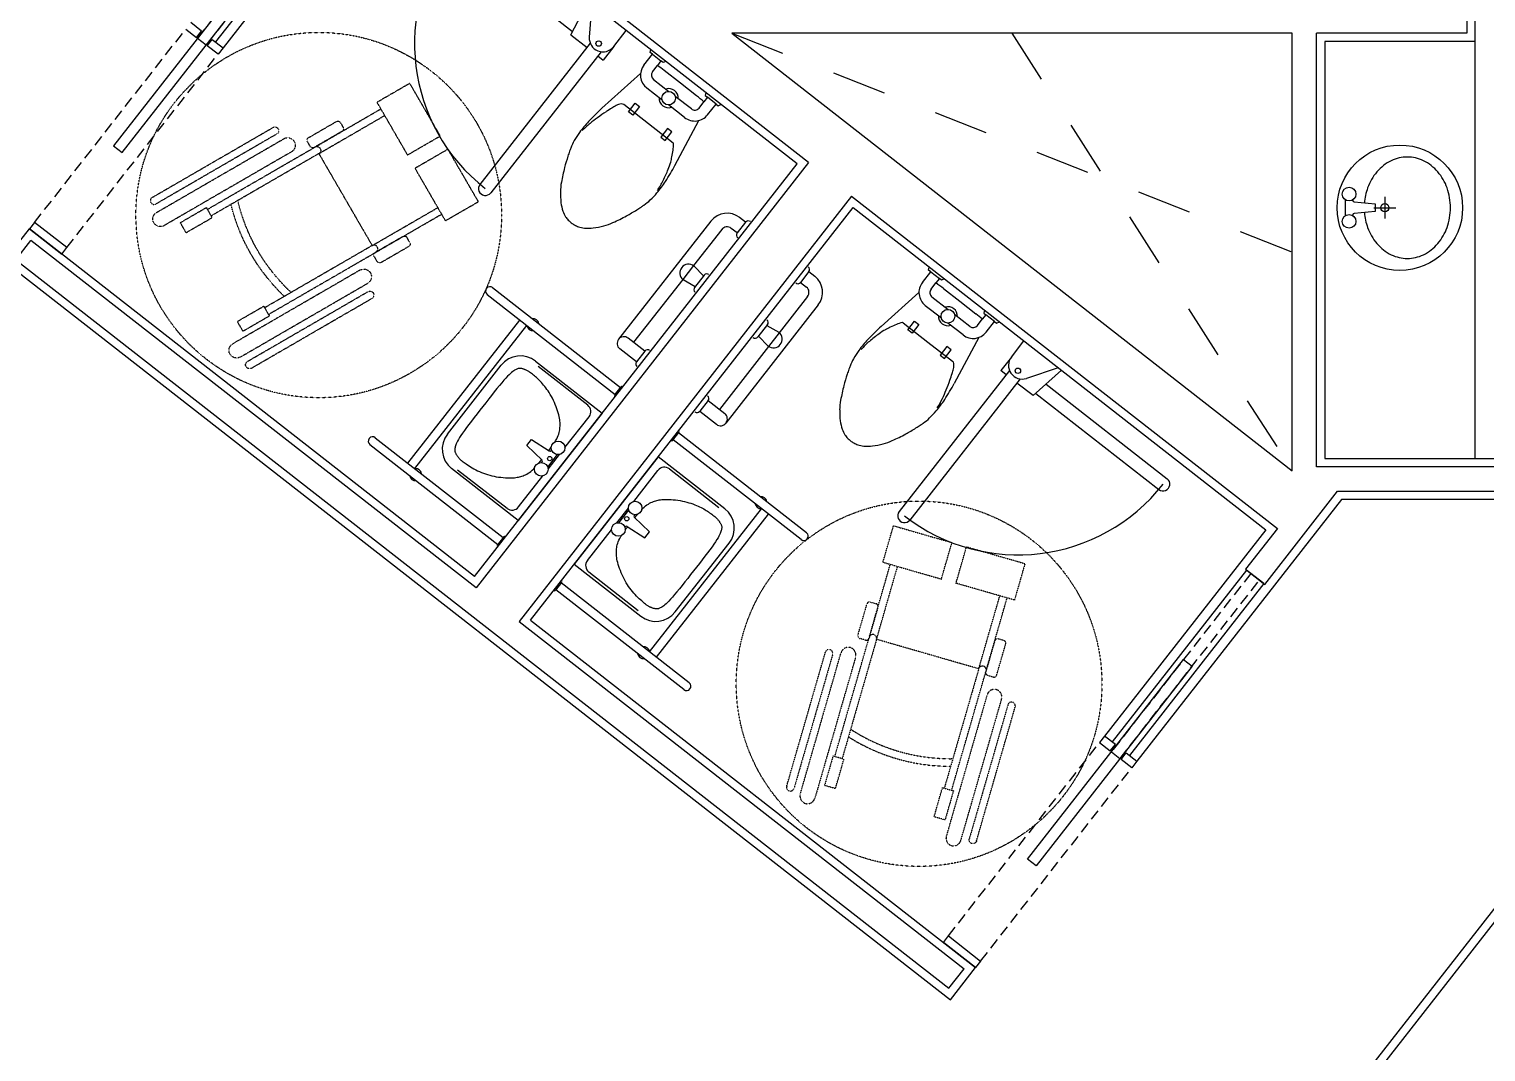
# Model space of a CAD drawing. Header units: millimetres. Extents: x -7718 to 414843, y 91724 to 341395.
# Drawn here: x 376084 to 381423, y 160133 to 163884 of the extents above; entities that cross this region are included whole.
import ezdxf

# ---------------------------------------------------------------- set-up
doc = ezdxf.new("R2010")
doc.units = ezdxf.units.MM
doc.header["$LTSCALE"] = 200
doc.header["$MEASUREMENT"] = 0
doc.linetypes.add('H0', pattern=[0.3, 0.2, -0.1])
doc.linetypes.add('HIDDEN', pattern=[2, 1, -1])
doc.layers.add('e-plan', color=9, linetype='CONTINUOUS')

msp = doc.modelspace()

# ---------------------------------------------------------------- linework, layer by layer
at = {"layer": 'e-plan'}
for p, q in [((378940.8, 163394.6), (377380.5, 164613.6)), ((377385.7, 164571.5), (376794.7, 163815)), ((378898.7, 163389.5), (377385.7, 164571.5)), ((377259.6, 164467), (376767.1, 163836.6)), ((376966.1, 164188.7), (376393.5, 163455.9)), ((376425.1, 163431.2), (376997.6, 164164.1)), ((381352.6, 163958.6), (381352.6, 163868.6)), ((381382.6, 163988.6), (381382.6, 163838.6)), ((376715.9, 163876.6), (376676.5, 163907.4)), ((376658, 163883.7), (376697.4, 163853)), ((376697.4, 163853), (376715.9, 163876.6)), ((380712.6, 163868.6), (378659, 163868.6)), ((378659, 163868.6), (380712.6, 162264.3)), ((380712.6, 162264.3), (380712.6, 163868.6)), ((380802.6, 162278.6), (380802.6, 163868.6)), ((381352.6, 163868.6), (380802.6, 163868.6)), ((376736.8, 163822.2), (376755.3, 163845.8)), ((376776.2, 163791.4), (376736.8, 163822.2)), ((376755.3, 163845.8), (376794.7, 163815)), ((376794.7, 163815), (376776.2, 163791.4)), ((381382.6, 163838.6), (380832.6, 163838.6)), ((380832.6, 163838.6), (380832.6, 162308.6)), ((376393.5, 163455.9), (376425.1, 163431.2)), ((377716.7, 161876.5), (378898.7, 163389.5)), ((378940.8, 163394.6), (377721.9, 161834.4)), ((379098.4, 163271.5), (377879.4, 161711.3)), ((379098.4, 163271.5), (380658.7, 162052.5)), ((381052.6, 163268.6), (381052.6, 163188.6)), ((377921.5, 161716.4), (379103.6, 163229.4)), ((379103.6, 163229.4), (380616.6, 162047.3)), ((380907.6, 163257.9), (380907.6, 163199.3)), ((380935.6, 163257.9), (380935.6, 163254.8)), ((380940.1, 163249.8), (381016.6, 163242.6)), ((381016.6, 163214.6), (380940.1, 163207.4)), ((381012.6, 163228.6), (381092.6, 163228.6)), ((381016.6, 163242.6), (381016.6, 163214.6)), ((376103.9, 163174.5), (376085.5, 163150.9)), ((376222.1, 163082.2), (376103.9, 163174.5)), ((380935.6, 163202.4), (380935.6, 163199.3)), ((375993.1, 163032.7), (376085.5, 163150.9)), ((376035.2, 163037.9), (376090.6, 163108.8)), ((377716.7, 161876.5), (376085.5, 163150.9)), ((376085.5, 163150.9), (376203.7, 163058.5)), ((377721.8, 161834.4), (376090.6, 163108.8)), ((376203.7, 163058.5), (376222.1, 163082.2)), ((375993.1, 163032.7), (379460.4, 160323.8)), ((376035.2, 163037.9), (379455.2, 160365.9)), ((380832.6, 162308.6), (382352.6, 162308.6)), ((382322.6, 162278.6), (380802.6, 162278.6)), ((380893.9, 162158.6), (380143.8, 161198.5)), ((380612.7, 161847.4), (380879.2, 162188.6)), ((380879.2, 162188.6), (382322.6, 162188.6)), ((382352.6, 162158.6), (380893.9, 162158.6)), ((380616.6, 162047.4), (380025.6, 161290.9)), ((380658.7, 162052.5), (380541.7, 161902.8)), ((380545.7, 161899.7), (380053.2, 161269.3)), ((380541.7, 161902.8), (380612.7, 161847.4)), ((380608.7, 161850.5), (380545.7, 161899.7)), ((380608.7, 161850.5), (380116.2, 161220.1)), ((377921.6, 161716.4), (379552.8, 160442)), ((377879.4, 161711.2), (379510.6, 160436.8)), ((379742.6, 160839.3), (380315.2, 161572.2)), ((380315.2, 161572.2), (380346.7, 161547.6)), ((380346.7, 161547.6), (379774.1, 160814.7)), ((380025.6, 161290.9), (380007.1, 161267.2)), ((380065, 161260.1), (380025.6, 161290.9)), ((380007.1, 161267.2), (380046.5, 161236.4)), ((380046.5, 161236.4), (380065, 161260.1)), ((380085.9, 161205.6), (380104.4, 161229.3)), ((380125.3, 161174.9), (380085.9, 161205.6)), ((380104.4, 161229.3), (380143.8, 161198.5)), ((380143.8, 161198.5), (380125.3, 161174.9)), ((380536, 159483.4), (381672.9, 160938.6)), ((379774.1, 160814.7), (379742.6, 160839.3)), ((379434.6, 160534.4), (379453, 160558)), ((379453, 160558), (379571.2, 160465.6)), ((379552.8, 160442), (379434.6, 160534.4)), ((379455.2, 160365.9), (379510.6, 160436.8)), ((379460.4, 160323.8), (379552.8, 160442)), ((379571.2, 160465.6), (379552.8, 160442))]:
    msp.add_line(p, q, dxfattribs=at)
at = {"layer": 'e-plan', "linetype": 'H0'}
for p, q in [((376701.4, 163849.9), (377212.4, 164503.9)), ((377243.9, 164479.3), (376732.9, 163825.3)), ((376103.9, 163174.5), (376658, 163883.7)), ((376732.9, 163825.3), (376701.4, 163849.9)), ((376222.1, 163082.2), (376776.2, 163791.4)), ((380561.4, 161887.4), (380050.4, 161233.4)), ((380593, 161862.8), (380561.4, 161887.4)), ((380082, 161208.7), (380593, 161862.8)), ((379453, 160558), (380007.1, 161267.2)), ((380050.4, 161233.4), (380082, 161208.7)), ((379571.2, 160465.6), (380125.3, 161174.9))]:
    msp.add_line(p, q, dxfattribs=at)
at = {"layer": 'e-plan', "ltscale": 400}
for p, q in [((378075.5, 163874), (377624.2, 164226.6)), ((378069.6, 163862.7), (378134.6, 163986.5)), ((378146.4, 163977.2), (378137, 163854.2)), ((378069.6, 163862.7), (378128.7, 163816.6)), ((378226.3, 163819.6), (378272.5, 163878.7)), ((378140.5, 163831.7), (377736.2, 163314.2)), ((378179.9, 163800.9), (377775.6, 163283.4)), ((378226.3, 163819.6), (378187.8, 163770.4)), ((378360.1, 163797.6), (378362.3, 163808.6)), ((378368, 163791.4), (378360.1, 163797.6)), ((381382.6, 163838.6), (381382.6, 162308.6)), ((378168.1, 163785.8), (378187.8, 163770.4)), ((378337.2, 163752), (378368, 163791.4)), ((378368, 163791.4), (378399.5, 163766.8)), ((378368.7, 163727.4), (378386.4, 163750)), ((378399.5, 163766.8), (378386.4, 163750)), ((378407.4, 163760.7), (378399.5, 163766.8)), ((378417.5, 163765.5), (378407.4, 163760.7)), ((378324.7, 163720.8), (378183, 163593.3)), ((378372.2, 163699.3), (378428.3, 163655.5)), ((378470.9, 163685.6), (378411.8, 163731.8)), ((378347.5, 163667.8), (378403.7, 163623.9)), ((378511.1, 163590.8), (378452, 163637)), ((378530, 163639.5), (378470.9, 163685.6)), ((378564.2, 163650.8), (378562, 163639.8)), ((378562, 163639.8), (378569.9, 163633.7)), ((378353.9, 163535.9), (378263.3, 163606.7)), ((378280.8, 163580.4), (378305.4, 163611.9)), ((378321.2, 163599.6), (378296.6, 163568)), ((378305.4, 163611.9), (378321.2, 163599.6)), ((378486.4, 163559.3), (378427.3, 163605.5)), ((378539.1, 163594.3), (378556.8, 163616.9)), ((378569.9, 163633.7), (378556.8, 163616.9)), ((378601.4, 163609), (378569.9, 163633.7)), ((378570.7, 163569.6), (378601.4, 163609)), ((378601.4, 163609), (378609.3, 163602.9)), ((378609.3, 163602.9), (378619.4, 163607.7)), ((378961.5, 163632.3), (378961.5, 163632.3)), ((378296.6, 163568), (378280.8, 163580.4)), ((378444.6, 163465.1), (378353.9, 163535.9)), ((378451, 163384), (378538.4, 163548.5)), ((378423.6, 163519.5), (378399, 163488)), ((378399, 163488), (378414.8, 163475.7)), ((378414.8, 163475.7), (378439.4, 163507.2)), ((378439.4, 163507.2), (378423.6, 163519.5)), ((378582.8, 163179.5), (378244.2, 162746.1)), ((378709.7, 163175.5), (378678.9, 163136.1)), ((378709.7, 163175.5), (378688, 163192.4)), ((378622.2, 163148.7), (378518.7, 163016.2)), ((378678.9, 163136.1), (378657.3, 163153)), ((378518.7, 163016.2), (378479.4, 162966)), ((378555.8, 162978.5), (378520.7, 163014.8)), ((378941.7, 162994.2), (378910.9, 162954.8)), ((378941.7, 162994.2), (378963.4, 162977.3)), ((379357.8, 162954.7), (379388.6, 162994.1)), ((379380.7, 163000.2), (379382.9, 163011.2)), ((379388.6, 162994.1), (379380.7, 163000.2)), ((379388.6, 162994.1), (379420.1, 162969.5)), ((378479.4, 162966), (378298.9, 162735)), ((378525, 162939.1), (378481.3, 162964.3)), ((378557.9, 162981.2), (378522.9, 162936.4)), ((378910.9, 162954.8), (378932.6, 162937.9)), ((379389.3, 162930.1), (379407, 162952.6)), ((379420.1, 162969.5), (379407, 162952.6)), ((379428, 162963.3), (379420.1, 162969.5)), ((379438.1, 162968.1), (379428, 162963.3)), ((378936.9, 162902.8), (378833.4, 162770.3)), ((379206.6, 162793.6), (379345.1, 162918.3)), ((379392.8, 162902), (379451.9, 162855.8)), ((379435.4, 162932.1), (379494.5, 162886)), ((378976.3, 162872), (378637.7, 162438.6)), ((379368.1, 162870.5), (379427.2, 162824.3)), ((379531.7, 162793.5), (379475.5, 162837.3)), ((379494.5, 162886), (379553.6, 162839.8)), ((379590.5, 162836.3), (379577.4, 162819.5)), ((379584.9, 162853.4), (379582.6, 162842.5)), ((379582.6, 162842.5), (379590.5, 162836.3)), ((379622, 162811.7), (379590.5, 162836.3)), ((378789.9, 162799.9), (378754.9, 162755.1)), ((378787.8, 162797.2), (378831.5, 162772)), ((379286.9, 162807), (379377.5, 162736.2)), ((379304.3, 162780.7), (379329, 162812.2)), ((379320.1, 162768.4), (379304.3, 162780.7)), ((379344.7, 162799.9), (379320.1, 162768.4)), ((379329, 162812.2), (379344.7, 162799.9)), ((379507, 162761.9), (379450.9, 162805.8)), ((379559.7, 162796.9), (379577.4, 162819.5)), ((379591.3, 162772.3), (379622, 162811.7)), ((379622, 162811.7), (379629.9, 162805.5)), ((379629.9, 162805.5), (379640, 162810.3)), ((378340.3, 162702.7), (378279.2, 162750.4)), ((378757, 162757.8), (378792.1, 162721.5)), ((378833.4, 162770.3), (378794.1, 162720.1)), ((379377.5, 162736.2), (379468.1, 162665.4)), ((379564, 162752.7), (379474.5, 162584.3)), ((379683.7, 162681), (379729.8, 162740.1)), ((378309.5, 162663.3), (378248.5, 162711)), ((378340.3, 162702.7), (378309.5, 162663.3)), ((378794.1, 162720.1), (378613.7, 162489.1)), ((379447.2, 162719.9), (379422.6, 162688.3)), ((379422.6, 162688.3), (379438.3, 162676)), ((379438.3, 162676), (379462.9, 162707.6)), ((379462.9, 162707.6), (379447.2, 162719.9)), ((379683.7, 162681), (379645.2, 162631.8)), ((379676.7, 162631.5), (379272.4, 162114)), ((379664.9, 162616.4), (379645.2, 162631.8)), ((379855.9, 162641.6), (379738.8, 162602.8)), ((379763.4, 162539.4), (379867.7, 162632.4)), ((379716.1, 162600.7), (379311.8, 162083.3)), ((379763.4, 162539.4), (379704.3, 162585.6)), ((379810.8, 162581.7), (380255, 162234.7)), ((378572.3, 162521.4), (378541.5, 162482)), ((378572.3, 162521.4), (378633.4, 162473.7)), ((379772.9, 162547.9), (380224.2, 162195.3)), ((378541.5, 162482), (378602.6, 162434.3))]:
    msp.add_line(p, q, dxfattribs=at)
at = {"layer": 'e-plan', "linetype": 'HIDDEN'}
for p, q in [((378659, 163868.6), (380712.6, 163066.4)), ((379685.8, 163868.6), (380712.6, 162264.3))]:
    msp.add_line(p, q, dxfattribs=at)
at = {"layer": 'e-plan', "linetype": 'HIDDEN', "ltscale": 0.001}
for p, q in [((377479.2, 163684.8), (377358.7, 163614.9)), ((377590.9, 163492), (377479.2, 163684.8)), ((377131.7, 163451.2), (377372.6, 163590.9)), ((377358.7, 163614.9), (377470.4, 163422.2)), ((377107.7, 163485.6), (377210.1, 163545)), ((377145.7, 163427.1), (377386.6, 163566.8)), ((377224.4, 163541.2), (377234.9, 163523.1)), ((376535.3, 163266.6), (376977.6, 163522.9)), ((376991.5, 163498.8), (376549.3, 163242.5)), ((376551.2, 163211.4), (377017.5, 163481.6)), ((377231.1, 163508.8), (377128.7, 163449.5)), ((377470.4, 163422.2), (377590.9, 163492)), ((377045.4, 163433.5), (376579.1, 163163.3)), ((376737.6, 163222.9), (377131.7, 163451.2)), ((377145.7, 163427.1), (376751.6, 163198.8)), ((377114.4, 163453.3), (377103.9, 163471.4)), ((377145.7, 163427.1), (377341.1, 163089.8)), ((377498.3, 163374), (377618.8, 163443.8)), ((377730.5, 163251), (377618.8, 163443.8)), ((377610, 163181.2), (377498.3, 163374)), ((376734.1, 163228.9), (376637.8, 163173.1)), ((376755.1, 163192.8), (376734.1, 163228.9)), ((377341.1, 163089.8), (377582.1, 163229.4)), ((377610, 163181.2), (377730.5, 163251)), ((376637.8, 163173.1), (376658.7, 163137)), ((376658.7, 163137), (376755.1, 163192.8)), ((377355.1, 163065.7), (377596, 163205.3)), ((377454.5, 163123.3), (377352.1, 163064)), ((377479.2, 163101.4), (377468.7, 163119.5)), ((377341.1, 163089.8), (376947, 162861.5)), ((376961, 162837.4), (377355.1, 163065.7)), ((377348.3, 163049.7), (377358.7, 163031.6)), ((377373, 163027.8), (377475.4, 163087.2)), ((377296.7, 162999.7), (376830.4, 162729.5)), ((376858.3, 162681.3), (377324.7, 162951.6)), ((377326.6, 162920.5), (376884.3, 162664.2)), ((376898.3, 162640.1), (377340.5, 162896.4)), ((376847.2, 162811.7), (376943.5, 162867.5)), ((376943.5, 162867.5), (376964.5, 162831.4)), ((376868.1, 162775.5), (376847.2, 162811.7)), ((376964.5, 162831.4), (376868.1, 162775.5)), ((379213.3, 161928.6), (379251.9, 162062.4)), ((379251.9, 162062.4), (379466, 162000.6)), ((379427.4, 161866.8), (379466, 162000.6)), ((379480.9, 161851.4), (379519.5, 161985.2)), ((379519.5, 161985.2), (379733.6, 161923.5)), ((379213.3, 161928.6), (379427.4, 161866.8)), ((379162.9, 161653.3), (379240.1, 161920.9)), ((379189.7, 161645.6), (379266.9, 161913.1)), ((379733.6, 161923.5), (379695, 161789.7)), ((379695, 161789.7), (379480.9, 161851.4)), ((379121.8, 161661.5), (379154.6, 161775.2)), ((379167.6, 161782.4), (379187.6, 161776.6)), ((379564.3, 161537.5), (379641.5, 161805.1)), ((379591.1, 161529.8), (379668.2, 161797.4)), ((379194.8, 161763.7), (379162, 161649.9)), ((379036.7, 161215.7), (379162.9, 161653.3)), ((379189.7, 161645.6), (379063.5, 161208)), ((379149.1, 161642.8), (379129, 161648.6)), ((379564.3, 161537.5), (379189.7, 161645.6)), ((379622.9, 161640.2), (379590.1, 161526.5)), ((379630.2, 161514.9), (379663, 161628.6)), ((379655.9, 161641.6), (379635.8, 161647.3)), ((378860.5, 161107.1), (379002.2, 161598.2)), ((379028.9, 161590.5), (378887.3, 161099.4)), ((378910.2, 161078.3), (379059.5, 161596.2)), ((379113, 161580.7), (378963.7, 161062.9)), ((379564.3, 161537.5), (379438.1, 161099.9)), ((379464.9, 161092.2), (379591.1, 161529.8)), ((379597.2, 161513.6), (379617.3, 161507.8)), ((379594.7, 161441.8), (379445.3, 160924)), ((379498.8, 160908.5), (379648.2, 161426.4)), ((379671.1, 161405.3), (379529.5, 160914.2)), ((379556.2, 160906.5), (379697.8, 161397.6)), ((379030.1, 161217.6), (378999.2, 161110.6)), ((379070.2, 161206), (379030.1, 161217.6)), ((379039.3, 161099), (379070.2, 161206)), ((378999.2, 161110.6), (379039.3, 161099)), ((379400.6, 160994.8), (379431.4, 161101.9)), ((379431.4, 161101.9), (379471.6, 161090.3)), ((379471.6, 161090.3), (379440.7, 160983.3)), ((379440.7, 160983.3), (379400.6, 160994.8))]:
    msp.add_line(p, q, dxfattribs=at)
at = {"layer": 'e-plan', "linetype": 'Continuous'}
for p, q in [((377762.9, 162910.3), (378231.8, 162544)), ((377782.6, 162935.5), (378251.5, 162569.2)), ((377472.5, 162291.6), (377882.7, 162816.7)), ((377497.7, 162271.9), (377907.9, 162797)), ((377616.9, 162398.5), (377814, 162650.7)), ((377848, 162620.8), (377843, 162616.2)), ((377852.4, 162624.6), (377848, 162620.8)), ((377856.3, 162627.7), (377852.4, 162624.6)), ((377859.9, 162630.3), (377856.3, 162627.7)), ((377863.1, 162632.4), (377859.9, 162630.3)), ((377866.1, 162634.2), (377863.1, 162632.4)), ((377868.9, 162635.7), (377866.1, 162634.2)), ((377871.4, 162636.9), (377868.9, 162635.7)), ((377873.9, 162637.9), (377871.4, 162636.9)), ((377876.1, 162638.6), (377873.9, 162637.9)), ((377878.3, 162639.1), (377876.1, 162638.6)), ((377880.4, 162639.4), (377878.3, 162639.1)), ((377882.4, 162639.5), (377880.4, 162639.4)), ((377884.4, 162639.5), (377882.4, 162639.5)), ((377886.4, 162639.2), (377884.4, 162639.5)), ((377888.3, 162638.9), (377886.4, 162639.2)), ((377890.2, 162638.5), (377888.3, 162638.9)), ((377892.1, 162637.9), (377890.2, 162638.5)), ((377893.9, 162637.3), (377892.1, 162637.9)), ((377895.8, 162636.7), (377893.9, 162637.3)), ((377897.7, 162636), (377895.8, 162636.7)), ((377899.5, 162635.4), (377897.7, 162636)), ((377901.4, 162634.7), (377899.5, 162635.4)), ((377903.4, 162633.9), (377901.4, 162634.7)), ((377905.5, 162633), (377903.4, 162633.9)), ((377907.7, 162631.9), (377905.5, 162633)), ((377910, 162630.7), (377907.7, 162631.9)), ((377912.6, 162629.3), (377910, 162630.7)), ((377915.3, 162627.5), (377912.6, 162629.3)), ((377918.4, 162625.5), (377915.3, 162627.5)), ((377921.6, 162623.2), (377918.4, 162625.5)), ((377925, 162620.7), (377921.6, 162623.2)), ((377928.6, 162617.9), (377925, 162620.7)), ((377940.3, 162666.2), (378184.6, 162475.4)), ((378131.1, 162504.4), (377949.9, 162646)), ((377807.8, 162576.8), (377798.7, 162565.5)), ((377816.4, 162587), (377807.8, 162576.8)), ((377824.2, 162596.1), (377816.4, 162587)), ((377831.2, 162604), (377824.2, 162596.1)), ((377837.5, 162610.6), (377831.2, 162604)), ((377843, 162616.2), (377837.5, 162610.6)), ((377932.3, 162615), (377928.6, 162617.9)), ((377936, 162612), (377932.3, 162615)), ((377939.8, 162608.8), (377936, 162612)), ((377943.6, 162605.5), (377939.8, 162608.8)), ((377947.3, 162602.1), (377943.6, 162605.5)), ((377951, 162598.6), (377947.3, 162602.1)), ((377954.7, 162595), (377951, 162598.6)), ((377958.4, 162591.3), (377954.7, 162595)), ((377962.1, 162587.3), (377958.4, 162591.3)), ((377965.9, 162583), (377962.1, 162587.3)), ((377969.7, 162578.4), (377965.9, 162583)), ((377973.6, 162573.5), (377969.7, 162578.4)), ((377977.6, 162568.3), (377973.6, 162573.5)), ((377981.7, 162562.6), (377977.6, 162568.3)), ((378230.6, 162542.4), (378252.8, 162570.8)), ((377757.7, 162513.7), (377747, 162500)), ((377768.4, 162527.3), (377757.7, 162513.7)), ((377778.8, 162540.6), (377768.4, 162527.3)), ((377788.9, 162553.4), (377778.8, 162540.6)), ((377798.7, 162565.5), (377788.9, 162553.4)), ((377985.8, 162556.7), (377981.7, 162562.6)), ((377989.9, 162550.4), (377985.8, 162556.7)), ((377994, 162543.8), (377989.9, 162550.4)), ((377997.9, 162536.9), (377994, 162543.8)), ((378001.8, 162529.7), (377997.9, 162536.9)), ((378005.5, 162522.2), (378001.8, 162529.7)), ((378009, 162514.6), (378005.5, 162522.2)), ((378012.3, 162506.7), (378009, 162514.6)), ((377725.6, 162472.6), (377715.3, 162459.3)), ((377736.2, 162486.2), (377725.6, 162472.6)), ((377747, 162500), (377736.2, 162486.2)), ((378184.6, 162475.4), (377876.8, 162081.3)), ((378015.3, 162498.9), (378012.3, 162506.7)), ((378018.1, 162491.1), (378015.3, 162498.9)), ((378020.7, 162483.4), (378018.1, 162491.1)), ((378022.9, 162476), (378020.7, 162483.4)), ((378024.8, 162469), (378022.9, 162476)), ((378026.5, 162462.5), (378024.8, 162469)), ((378027.7, 162456.5), (378026.5, 162462.5)), ((378047.6, 162348.8), (378136.3, 162462.3)), ((377679.3, 162411.6), (377672.4, 162401.8)), ((377687.2, 162422.3), (377679.3, 162411.6)), ((377695.9, 162434), (377687.2, 162422.3)), ((377705.3, 162446.3), (377695.9, 162434)), ((377715.3, 162459.3), (377705.3, 162446.3)), ((378026.6, 162403.8), (378027.7, 162408.9)), ((378028.7, 162450.9), (378027.7, 162456.5)), ((378027.7, 162408.9), (378028.5, 162413.8)), ((378028.5, 162413.8), (378029.1, 162418.5)), ((378029.3, 162445.8), (378028.7, 162450.9)), ((378029.1, 162418.5), (378029.5, 162423.1)), ((378029.8, 162441), (378029.3, 162445.8)), ((378029.5, 162423.1), (378029.8, 162427.5)), ((378030, 162436.4), (378029.8, 162441)), ((378029.8, 162427.5), (378030, 162431.9)), ((378030, 162431.9), (378030, 162436.4)), ((377333, 162360), (377801.9, 161993.7)), ((377352.7, 162385.2), (377821.6, 162018.9)), ((377646.6, 162355.3), (377645.6, 162351.9)), ((377647.9, 162358.9), (377646.6, 162355.3)), ((377649.5, 162363), (377647.9, 162358.9)), ((377651.6, 162367.6), (377649.5, 162363)), ((377654.2, 162372.7), (377651.6, 162367.6)), ((377657.5, 162378.7), (377654.2, 162372.7)), ((377661.5, 162385.4), (377657.5, 162378.7)), ((377666.4, 162393.1), (377661.5, 162385.4)), ((377672.4, 162401.8), (377666.4, 162393.1)), ((377908.3, 162356.1), (377925.6, 162378.2)), ((377964.2, 162303.4), (377908.3, 162356.1)), ((377925.6, 162378.2), (377990.3, 162336.8)), ((378011.5, 162370.5), (378013.7, 162374)), ((378013.7, 162374), (378017.5, 162380.6)), ((378017.5, 162380.6), (378020.6, 162386.9)), ((378020.6, 162386.9), (378023.1, 162392.8)), ((378023.1, 162392.8), (378025.1, 162398.4)), ((378025.1, 162398.4), (378026.6, 162403.8)), ((378443.3, 162376.2), (378465.5, 162404.5)), ((378913.4, 162011.4), (378444.6, 162377.8)), ((378933.1, 162036.7), (378464.3, 162403)), ((377643.9, 162343.5), (377643.7, 162341.1)), ((377643.7, 162341.1), (377643.8, 162338.9)), ((377643.8, 162338.9), (377644, 162336.8)), ((377644.2, 162346.1), (377643.9, 162343.5)), ((377644, 162336.8), (377644.4, 162334.8)), ((377644.8, 162348.9), (377644.2, 162346.1)), ((377644.4, 162334.8), (377644.9, 162332.9)), ((377645.6, 162351.9), (377644.8, 162348.9)), ((377644.9, 162332.9), (377645.6, 162331)), ((377645.6, 162331), (377646.4, 162329.3)), ((377646.4, 162329.3), (377647.3, 162327.5)), ((377647.3, 162327.5), (377648.2, 162325.8)), ((377648.2, 162325.8), (377649.3, 162324.1)), ((377649.3, 162324.1), (377650.3, 162322.5)), ((377650.3, 162322.5), (377651.4, 162320.8)), ((377651.4, 162320.8), (377652.5, 162319.2)), ((377652.5, 162319.2), (377653.6, 162317.5)), ((377653.6, 162317.5), (377654.8, 162315.9)), ((377654.8, 162315.9), (377655.9, 162314.3)), ((377655.9, 162314.3), (377657.2, 162312.6)), ((377657.2, 162312.6), (377658.5, 162311)), ((377658.5, 162311), (377659.9, 162309.4)), ((377659.9, 162309.4), (377661.3, 162307.8)), ((377661.3, 162307.8), (377662.9, 162306.2)), ((377662.9, 162306.2), (377664.7, 162304.6)), ((377664.7, 162304.6), (377666.7, 162302.9)), ((377666.7, 162302.9), (377668.9, 162301.1)), ((377668.9, 162301.1), (377671.5, 162299.1)), ((377957.1, 162298.2), (377962.5, 162304.9)), ((377984.8, 162277), (378020.9, 162323.2)), ((377986, 162270), (378028, 162323.7)), ((377988.4, 162338), (377993.6, 162344.9)), ((377993.6, 162344.9), (377997.7, 162350.5)), ((377996.9, 162338), (377998.8, 162340.4)), ((378389.4, 162315.3), (378081.6, 161921.3)), ((378633.7, 162124.5), (378389.4, 162315.3)), ((377876.8, 162081.3), (377632.5, 162272.2)), ((377654.4, 162267.8), (377835.6, 162126.2)), ((377671.5, 162299.1), (377674.4, 162297)), ((377674.4, 162297), (377677.8, 162294.6)), ((377677.8, 162294.6), (377681.7, 162291.9)), ((377681.7, 162291.9), (377686.1, 162288.9)), ((377686.1, 162288.9), (377691, 162285.7)), ((377691, 162285.7), (377696.3, 162282.2)), ((377696.3, 162282.2), (377702, 162278.7)), ((377702, 162278.7), (377708.1, 162275)), ((377708.1, 162275), (377714.4, 162271.4)), ((377714.4, 162271.4), (377721, 162267.8)), ((377721, 162267.8), (377727.8, 162264.3)), ((377727.8, 162264.3), (377734.8, 162261)), ((377734.8, 162261), (377741.9, 162257.9)), ((377741.9, 162257.9), (377749.1, 162255)), ((377749.1, 162255), (377756.5, 162252.3)), ((377756.5, 162252.3), (377764.1, 162249.9)), ((377764.1, 162249.9), (377771.9, 162247.6)), ((377771.9, 162247.6), (377779.8, 162245.6)), ((377894.3, 162245.9), (377898.7, 162247.6)), ((377898.7, 162247.6), (377903.3, 162249.6)), ((377903.3, 162249.6), (377908, 162251.9)), ((377908, 162251.9), (377912.8, 162254.7)), ((377912.8, 162254.7), (377917.8, 162258)), ((377917.8, 162258), (377922.9, 162261.8)), ((377922.9, 162261.8), (377928.2, 162266.4)), ((377928.2, 162266.4), (377933.7, 162271.6)), ((377933.7, 162271.6), (377936.6, 162274.6)), ((377952.7, 162292.9), (377957.1, 162298.2)), ((377962.8, 162294.2), (377964.7, 162296.7)), ((378299.7, 162151.8), (378388.4, 162265.3)), ((378430.6, 162270.5), (378611.8, 162128.9)), ((377779.8, 162245.6), (377787.9, 162243.8)), ((377787.9, 162243.8), (377796.2, 162242.3)), ((377796.2, 162242.3), (377804.6, 162241)), ((377804.6, 162241), (377813, 162239.9)), ((377813, 162239.9), (377821.2, 162239.1)), ((377821.2, 162239.1), (377829.3, 162238.4)), ((377829.3, 162238.4), (377837, 162238)), ((377837, 162238), (377844.3, 162237.9)), ((377844.3, 162237.9), (377851, 162237.9)), ((377851, 162237.9), (377857.1, 162238.1)), ((377857.1, 162238.1), (377862.7, 162238.5)), ((377862.7, 162238.5), (377867.9, 162239.1)), ((377867.9, 162239.1), (377872.6, 162239.9)), ((377872.6, 162239.9), (377877.1, 162240.8)), ((377877.1, 162240.8), (377881.5, 162241.9)), ((377877.7, 162131.3), (377966.4, 162244.9)), ((377881.5, 162241.9), (377885.7, 162243.1)), ((377885.7, 162243.1), (377890, 162244.5)), ((377890, 162244.5), (377894.3, 162245.9)), ((378348.4, 162138.7), (378353.4, 162142)), ((378353.4, 162142), (378358.2, 162144.7)), ((378358.2, 162144.7), (378362.9, 162147.1)), ((378362.9, 162147.1), (378367.4, 162149)), ((378367.4, 162149), (378371.9, 162150.7)), ((378371.9, 162150.7), (378376.2, 162152.2)), ((378376.2, 162152.2), (378380.5, 162153.6)), ((378380.5, 162153.6), (378384.7, 162154.8)), ((378384.7, 162154.8), (378389, 162155.9)), ((378389, 162155.9), (378393.5, 162156.8)), ((378393.5, 162156.8), (378398.3, 162157.5)), ((378398.3, 162157.5), (378403.4, 162158.1)), ((378403.4, 162158.1), (378409, 162158.6)), ((378409, 162158.6), (378415.2, 162158.8)), ((378415.2, 162158.8), (378421.9, 162158.8)), ((378421.9, 162158.8), (378429.2, 162158.6)), ((378429.2, 162158.6), (378436.9, 162158.2)), ((378436.9, 162158.2), (378444.9, 162157.6)), ((378444.9, 162157.6), (378453.2, 162156.8)), ((378453.2, 162156.8), (378461.6, 162155.7)), ((378461.6, 162155.7), (378469.9, 162154.4)), ((378469.9, 162154.4), (378478.2, 162152.9)), ((378478.2, 162152.9), (378486.4, 162151.1)), ((378486.4, 162151.1), (378494.3, 162149.1)), ((378494.3, 162149.1), (378501.9, 162146.9)), ((378501.9, 162146.9), (378509.3, 162144.6)), ((378509.3, 162144.6), (378516.4, 162142.1)), ((378516.4, 162142.1), (378523.2, 162139.6)), ((378523.2, 162139.6), (378529.6, 162137)), ((378238.2, 162073), (378280.1, 162126.7)), ((378245.3, 162073.5), (378281.3, 162119.7)), ((378301.5, 162100), (378303.4, 162102.4)), ((378357.8, 162040.5), (378302, 162093.3)), ((378303.7, 162091.7), (378309, 162098.4)), ((378309, 162098.4), (378313.5, 162103.8)), ((378329.6, 162122), (378332.4, 162125)), ((378332.4, 162125), (378337.9, 162130.3)), ((378337.9, 162130.3), (378343.3, 162134.8)), ((378343.3, 162134.8), (378348.4, 162138.7)), ((378358.2, 161599.7), (378768.4, 162124.7)), ((378383.4, 161580), (378793.7, 162105)), ((378529.6, 162137), (378535.7, 162134.4)), ((378535.7, 162134.4), (378541.4, 162131.8)), ((378541.4, 162131.8), (378546.8, 162129.2)), ((378546.8, 162129.2), (378551.8, 162126.5)), ((378551.8, 162126.5), (378556.6, 162123.9)), ((378556.6, 162123.9), (378561.2, 162121.2)), ((378561.2, 162121.2), (378565.6, 162118.5)), ((378565.6, 162118.5), (378569.8, 162115.8)), ((378569.8, 162115.8), (378574, 162113)), ((378574, 162113), (378578.1, 162110.1)), ((378578.1, 162110.1), (378582.1, 162107.2)), ((378582.1, 162107.2), (378586, 162104.3)), ((378586, 162104.3), (378589.7, 162101.5)), ((378589.7, 162101.5), (378593.2, 162098.7)), ((378593.2, 162098.7), (378596.5, 162095.9)), ((378596.5, 162095.9), (378599.5, 162093.4)), ((378599.5, 162093.4), (378602.2, 162090.9)), ((378602.2, 162090.9), (378604.6, 162088.6)), ((378604.6, 162088.6), (378606.6, 162086.5)), ((378606.6, 162086.5), (378608.4, 162084.5)), ((378129.9, 161934.4), (378218.6, 162047.9)), ((378267.3, 162056.3), (378269.3, 162058.7)), ((378268.5, 162046.2), (378272.6, 162051.8)), ((378272.6, 162051.8), (378277.8, 162058.6)), ((378275.9, 162059.8), (378340.6, 162018.4)), ((378340.6, 162018.4), (378357.8, 162040.5)), ((378608.4, 162084.5), (378609.9, 162082.6)), ((378609.9, 162082.6), (378611.3, 162080.9)), ((378611.3, 162080.9), (378612.5, 162079.1)), ((378612.5, 162079.1), (378613.6, 162077.5)), ((378613.6, 162077.5), (378614.7, 162075.8)), ((378616.7, 162033.7), (378614.6, 162029.1)), ((378614.7, 162075.8), (378615.8, 162074.2)), ((378615.8, 162074.2), (378616.9, 162072.5)), ((378618.3, 162037.7), (378616.7, 162033.7)), ((378616.9, 162072.5), (378617.9, 162070.8)), ((378617.9, 162070.8), (378618.9, 162069.1)), ((378619.6, 162041.4), (378618.3, 162037.7)), ((378618.9, 162069.1), (378619.8, 162067.4)), ((378620.6, 162044.7), (378619.6, 162041.4)), ((378619.8, 162067.4), (378620.6, 162065.6)), ((378620.6, 162065.6), (378621.3, 162063.8)), ((378621.4, 162047.8), (378620.6, 162044.7)), ((378621.3, 162063.8), (378621.8, 162061.8)), ((378621.9, 162050.6), (378621.4, 162047.8)), ((378621.8, 162061.8), (378622.2, 162059.9)), ((378622.3, 162053.1), (378621.9, 162050.6)), ((378622.2, 162059.9), (378622.4, 162057.8)), ((378622.4, 162055.5), (378622.3, 162053.1)), ((378622.4, 162057.8), (378622.4, 162055.5)), ((377822.9, 162020.5), (377800.7, 161992.1)), ((378237.1, 161978.2), (378237.6, 161982.9)), ((378237.6, 161982.9), (378238.4, 161987.8)), ((378238.4, 161987.8), (378239.6, 161992.9)), ((378239.6, 161992.9), (378241.1, 161998.2)), ((378241.1, 161998.2), (378243, 162003.8)), ((378243, 162003.8), (378245.6, 162009.8)), ((378245.6, 162009.8), (378248.7, 162016)), ((378248.7, 162016), (378252.4, 162022.6)), ((378252.4, 162022.6), (378254.7, 162026.2)), ((378452.2, 161746), (378649.2, 161998.1)), ((378586.9, 161985.1), (378579, 161974.3)), ((378593.8, 161994.9), (378586.9, 161985.1)), ((378599.7, 162003.6), (378593.8, 161994.9)), ((378604.7, 162011.3), (378599.7, 162003.6)), ((378608.7, 162018), (378604.7, 162011.3)), ((378612, 162023.9), (378608.7, 162018)), ((378614.6, 162029.1), (378612, 162023.9)), ((378236.2, 161964.7), (378236.4, 161969.1)), ((378236.2, 161960.3), (378236.2, 161964.7)), ((378236.4, 161955.7), (378236.2, 161960.3)), ((378236.4, 161969.1), (378236.7, 161973.6)), ((378236.8, 161950.9), (378236.4, 161955.7)), ((378236.7, 161973.6), (378237.1, 161978.2)), ((378237.5, 161945.7), (378236.8, 161950.9)), ((378238.4, 161940.2), (378237.5, 161945.7)), ((378239.7, 161934.2), (378238.4, 161940.2)), ((378241.3, 161927.6), (378239.7, 161934.2)), ((378243.3, 161920.6), (378241.3, 161927.6)), ((378550.9, 161937.4), (378540.6, 161924.1)), ((378560.8, 161950.3), (378550.9, 161937.4)), ((378570.2, 161962.7), (378560.8, 161950.3)), ((378579, 161974.3), (378570.2, 161962.7)), ((378081.6, 161921.3), (378325.9, 161730.4)), ((378316.3, 161750.6), (378135, 161892.2)), ((378245.5, 161913.2), (378243.3, 161920.6)), ((378248.1, 161905.6), (378245.5, 161913.2)), ((378250.9, 161897.8), (378248.1, 161905.6)), ((378253.9, 161889.9), (378250.9, 161897.8)), ((378257.2, 161882.1), (378253.9, 161889.9)), ((378260.7, 161874.4), (378257.2, 161882.1)), ((378264.4, 161867), (378260.7, 161874.4)), ((378508.4, 161882.9), (378497.8, 161869.3)), ((378519.2, 161896.7), (378508.4, 161882.9)), ((378529.9, 161910.4), (378519.2, 161896.7)), ((378540.6, 161924.1), (378529.9, 161910.4)), ((378035.6, 161854.3), (378013.4, 161825.9)), ((378483.5, 161461.2), (378014.6, 161827.5)), ((378503.2, 161486.4), (378034.3, 161852.7)), ((378268.3, 161859.8), (378264.4, 161867)), ((378272.4, 161852.8), (378268.3, 161859.8)), ((378276.6, 161846), (378272.4, 161852.8)), ((378281, 161839.5), (378276.6, 161846)), ((378285.6, 161833.2), (378281, 161839.5)), ((378290.3, 161827), (378285.6, 161833.2)), ((378295.2, 161821.1), (378290.3, 161827)), ((378300.2, 161815.3), (378295.2, 161821.1)), ((378458.3, 161819.9), (378449.8, 161809.6)), ((378467.5, 161831.2), (378458.3, 161819.9)), ((378477.2, 161843.3), (378467.5, 161831.2)), ((378487.3, 161856), (378477.2, 161843.3)), ((378497.8, 161869.3), (378487.3, 161856)), ((378305.2, 161809.8), (378300.2, 161815.3)), ((378310.3, 161804.5), (378305.2, 161809.8)), ((378315.3, 161799.5), (378310.3, 161804.5)), ((378320.2, 161794.8), (378315.3, 161799.5)), ((378324.8, 161790.5), (378320.2, 161794.8)), ((378329.1, 161786.5), (378324.8, 161790.5)), ((378333.1, 161783), (378329.1, 161786.5)), ((378336.6, 161779.9), (378333.1, 161783)), ((378339.8, 161777.2), (378336.6, 161779.9)), ((378342.6, 161774.8), (378339.8, 161777.2)), ((378345.1, 161772.8), (378342.6, 161774.8)), ((378347.4, 161771.1), (378345.1, 161772.8)), ((378349.5, 161769.6), (378347.4, 161771.1)), ((378351.5, 161768.2), (378349.5, 161769.6)), ((378353.4, 161767.1), (378351.5, 161768.2)), ((378355.4, 161766), (378353.4, 161767.1)), ((378357.3, 161765.1), (378355.4, 161766)), ((378406.3, 161766.4), (378403.1, 161764.3)), ((378409.8, 161768.9), (378406.3, 161766.4)), ((378413.8, 161772), (378409.8, 161768.9)), ((378418.2, 161775.8), (378413.8, 161772)), ((378423.1, 161780.5), (378418.2, 161775.8)), ((378428.7, 161786), (378423.1, 161780.5)), ((378434.9, 161792.7), (378428.7, 161786)), ((378442, 161800.5), (378434.9, 161792.7)), ((378449.8, 161809.6), (378442, 161800.5)), ((378359.1, 161764.2), (378357.3, 161765.1)), ((378361, 161763.4), (378359.1, 161764.2)), ((378362.9, 161762.7), (378361, 161763.4)), ((378364.8, 161762), (378362.9, 161762.7)), ((378366.6, 161761.3), (378364.8, 161762)), ((378368.5, 161760.6), (378366.6, 161761.3)), ((378370.3, 161760), (378368.5, 161760.6)), ((378372.2, 161759.3), (378370.3, 161760)), ((378374.1, 161758.7), (378372.2, 161759.3)), ((378376, 161758.2), (378374.1, 161758.7)), ((378377.9, 161757.8), (378376, 161758.2)), ((378379.8, 161757.4), (378377.9, 161757.8)), ((378381.8, 161757.2), (378379.8, 161757.4)), ((378383.8, 161757.1), (378381.8, 161757.2)), ((378385.8, 161757.3), (378383.8, 161757.1)), ((378387.9, 161757.6), (378385.8, 161757.3)), ((378390, 161758.1), (378387.9, 161757.6)), ((378392.3, 161758.8), (378390, 161758.1)), ((378394.7, 161759.8), (378392.3, 161758.8)), ((378397.3, 161761), (378394.7, 161759.8)), ((378400.1, 161762.5), (378397.3, 161761)), ((378403.1, 161764.3), (378400.1, 161762.5))]:
    msp.add_line(p, q, dxfattribs=at)
at = {"layer": 'e-plan', "ltscale": 0.5}
msp.add_lwpolyline([(380578.1, 159488.6), (381996.5, 158380.4), (383104.7, 159798.8), (381686.3, 160907)], close=True, dxfattribs=at)
at = {"layer": 'e-plan', "linetype": 'HIDDEN', "ltscale": 0.001}
for centre in [(377145.4, 163201.7), (379345.6, 161482.8)]:
    msp.add_circle(centre, 670, dxfattribs=at)
at = {"layer": 'e-plan', "ltscale": 400}
for centre, radius in [((378171.5, 163830.7), 10), ((378427.8, 163630.5), 25), ((379451.4, 162830.8), 25), ((379707.7, 162630.6), 10)]:
    msp.add_circle(centre, radius, dxfattribs=at)
at = {"layer": 'e-plan'}
for centre, radius in [((381107.6, 163228.6), 230), ((380921.6, 163278.6), 25), ((381052.6, 163228.6), 15), ((380921.6, 163178.6), 25)]:
    msp.add_circle(centre, radius, dxfattribs=at)
at = {"layer": 'e-plan', "linetype": 'Continuous'}
for centre, radius in [((378022.6, 162348.1), 25), ((377991.8, 162308.7), 8), ((377961, 162269.3), 25), ((378305.1, 162127.4), 25), ((378274.3, 162088), 8), ((378243.6, 162048.6), 25)]:
    msp.add_circle(centre, radius, dxfattribs=at)
at = {"layer": 'e-plan'}
for centre, radius, start, end in [((378171.5, 163830.7), 675, 142.0015, 232.0015), ((381147.1, 163255), 162.4, 115.9947, 139.6534), ((381135.1, 163279.7), 134.9, 90, 115.9947), ((381135.1, 163279.7), 134.9, 64.0053, 90), ((381123, 163255), 162.4, 40.3466, 64.0053), ((381165.9, 163239), 187.1, 139.6534, 160.6151), ((381104.2, 163239), 187.1, 19.3849, 40.3466), ((381195.5, 163228.6), 218.4, 160.6151, 175.3623), ((381074.7, 163228.6), 218.4, 0, 19.3849), ((380940.6, 163254.8), 5, 180, 264.6091), ((380940.6, 163202.4), 5, 95.3909, 180), ((381195.5, 163228.6), 218.4, 184.6377, 199.3849), ((381074.7, 163228.6), 218.4, 340.6151, 360), ((381165.9, 163218.2), 187.1, 199.3849, 220.3466), ((381104.2, 163218.2), 187.1, 319.6534, 340.6151), ((381147.1, 163202.2), 162.4, 220.3466, 244.0053), ((381135.1, 163177.5), 134.9, 244.0053, 270), ((381135.1, 163177.5), 134.9, 270, 295.9947), ((381123, 163202.2), 162.4, 295.9947, 319.6534), ((379707.7, 162630.6), 675, 232, 322)]:
    msp.add_arc(centre, radius, start, end, dxfattribs=at)
at = {"layer": 'e-plan', "ltscale": 400}
for centre, radius, start, end in [((378186.9, 163850.4), 50, 175.6558, 322.0015), ((378384.5, 163715.1), 60, 142.0015, 232.0015), ((378127, 163367.2), 462.7, 52.0015, 55.8767), ((378384.5, 163715.1), 20, 142.0015, 232.0015), ((378427.8, 163630.5), 35, 356.8514, 107.1516), ((378245.2, 163274.8), 462.7, 47.6632, 52.0015), ((378703, 163018.9), 774.8, 132.1549, 137.2378), ((378793.5, 162698.4), 1064.2, 123.9728, 126.0561), ((378513.8, 163113.5), 563.7, 121.4454, 123.9728), ((378371.7, 163345.9), 291.3, 117.9293, 121.4454), ((378260.9, 163554.9), 54.8, 97.0015, 117.9293), ((378255.7, 163597), 12.3, 52.0015, 97.0015), ((378427.8, 163630.5), 35, 176.8514, 287.1516), ((378523.4, 163606.6), 20, 232.0015, 322.0015), ((378458.3, 163245.3), 441.4, 137.2378, 143.9738), ((378291.8, 163346.7), 244.3, 128.4181, 137.6027), ((378654.3, 162889.5), 827.8, 126.0561, 128.4181), ((378523.4, 163606.6), 60, 232.0015, 322.0015), ((378267.7, 163370.6), 212.9, 150.7476, 158.8376), ((378346.8, 163326.4), 303.5, 143.9738, 150.7476), ((379013.3, 163098.5), 1006.7, 160.4364, 161.5123), ((378494.3, 163282.9), 455.9, 158.8376, 160.4364), ((377974.5, 163509.7), 474.7, 348.5665, 351.5689), ((378271.5, 163465.7), 174.4, 351.5689, 358.8714), ((378442.4, 163462.3), 3.54, 358.8714, 52.0015), ((378906.7, 163160.7), 886.9, 165.9639, 169.5087), ((378592, 163239.4), 562.4, 161.5123, 165.9639), ((377870.9, 163594.7), 599.2, 333.658, 337.9469), ((377767.8, 163749.5), 774.8, 326.7651, 331.848), ((377767.8, 163749.5), 774.8, 326.7651, 331.848), ((378209, 163457.7), 234.4, 337.9469, 344.8068), ((378143, 163475.6), 302.8, 344.8068, 348.5665), ((377755.9, 163298.8), 25, 142.0015, 322.0015), ((378248.3, 163282.6), 217.3, 169.5087, 178.8714), ((378046.7, 163566.8), 441.4, 320.0291, 326.7651), ((378105.7, 163478.4), 337.2, 326.4002, 333.658), ((378304.1, 163281.5), 273.1, 178.8714, 187.2206), ((378152.4, 163478.2), 303.5, 313.2553, 320.0291), ((378196.9, 163267.9), 165, 187.2206, 198.3114), ((378118.6, 163242), 82.6, 198.3114, 214.0114), ((378008.6, 163695.1), 562.4, 298.039, 302.4906), ((377769.9, 164069.9), 1006.7, 302.4906, 303.5665), ((377769.9, 164069.9), 1006.7, 302.4906, 303.5665), ((378074.5, 163610.9), 455.9, 303.5665, 305.1653), ((378074.5, 163610.9), 455.9, 303.5665, 305.1653), ((378074.5, 163610.9), 455.9, 303.5665, 305.1653), ((378214.5, 163412.2), 212.9, 305.1653, 313.2553), ((378214.5, 163412.2), 212.9, 305.1653, 313.2553), ((378214.5, 163412.2), 212.9, 305.1653, 313.2553), ((378641.9, 163133.3), 75, 52.0015, 142.0015), ((378139.6, 163256.2), 107.9, 214.0114, 222.5391), ((378124.7, 163242.5), 87.7, 222.5391, 232.0015), ((378124.7, 163242.5), 87.7, 232.0015, 241.4638), ((378134.4, 163260.3), 107.9, 241.4638, 249.9915), ((378125.7, 163236.5), 82.6, 249.9915, 265.6915), ((378131.9, 163318.6), 165, 265.6915, 276.7823), ((378119.1, 163426), 273.1, 276.7823, 285.1316), ((378133.7, 163372.1), 217.3, 285.1316, 294.4942), ((377856.1, 163981.4), 886.9, 294.4942, 298.039), ((378641.9, 163133.3), 25, 52.0015, 142.0015), ((378719.6, 163167.8), 12.5, 52.0015, 142.0015), ((378688.8, 163128.4), 12.5, 142.0015, 232.0015), ((378501, 162989.6), 32, 52.0015, 232.0015), ((378931.8, 163001.9), 12.5, 322, 52), ((378567.8, 162973.5), 12.5, 52.0015, 142.0015), ((378901.1, 162962.5), 12.5, 232, 322), ((378917.2, 162918.2), 75, 322, 52), ((379405.1, 162917.7), 60, 142, 232), ((379150.5, 162567.5), 462.7, 52, 56.3383), ((378532.8, 162928.7), 12.5, 142.0015, 232.0015), ((378917.2, 162918.2), 25, 322, 52), ((379405.1, 162917.7), 20, 142, 232), ((379451.4, 162830.8), 35, 356.8499, 107.1501), ((379268.7, 162475.2), 462.7, 48.1247, 52), ((378780, 162807.6), 12.5, 322, 52), ((379726.6, 162219.2), 774.8, 132.1534, 137.2363), ((379726.6, 162219.2), 774.8, 132.1534, 137.2363), ((379336.7, 162576.7), 234.4, 119.1946, 126.0546), ((379370, 162517), 302.8, 115.4349, 119.1946), ((379443.9, 162361.7), 474.7, 112.4325, 115.4349), ((379329.3, 162639.3), 174.4, 105.1301, 112.4325), ((379284.7, 162804.3), 3.54, 52, 105.1301), ((379451.4, 162830.8), 35, 176.8499, 287.1501), ((379544, 162809.2), 20, 232, 322), ((378263.9, 162730.7), 25, 52.0015, 232.0015), ((378745, 162762.8), 12.5, 232, 322), ((378811.8, 162746.7), 32, 232, 52), ((379481.8, 162445.6), 441.4, 137.2363, 143.9723), ((379381.8, 162481.5), 337.2, 130.3434, 137.6013), ((379551.4, 162281.8), 599.2, 126.0546, 130.3434), ((379544, 162809.2), 60, 232, 322), ((378350.2, 162695), 12.5, 52.0015, 142.0015), ((379291.2, 162571), 212.9, 150.7461, 158.8361), ((379291.2, 162571), 212.9, 150.7461, 158.8361), ((379291.2, 162571), 212.9, 150.7461, 158.8361), ((379370.3, 162526.7), 303.5, 143.9723, 150.7461), ((379723.1, 162650.3), 50, 142, 288.3457), ((378319.4, 162655.6), 12.5, 142.0015, 232.0015), ((380036.9, 162298.8), 1006.7, 160.4349, 161.5108), ((380036.9, 162298.8), 1006.7, 160.4349, 161.5108), ((379517.8, 162483.3), 455.9, 158.8361, 160.4349), ((379517.8, 162483.3), 455.9, 158.8361, 160.4349), ((379517.8, 162483.3), 455.9, 158.8361, 160.4349), ((378929, 162789.1), 563.7, 340.0286, 342.556), ((379188.8, 162707.5), 291.3, 342.556, 346.0722), ((379460.5, 162655.7), 12.3, 7, 52), ((379418.4, 162650.6), 54.8, 346.0722, 7), ((379930.2, 162361), 886.9, 165.9625, 169.5073), ((379615.5, 162439.7), 562.4, 161.5108, 165.9625), ((378791.4, 162949.9), 774.8, 326.7636, 331.8466), ((378458.6, 162960.1), 1064.2, 337.9454, 340.0286), ((378562.5, 162529.1), 12.5, 322, 52), ((379271.8, 162482.9), 217.3, 169.5073, 178.8699), ((379070.2, 162767.1), 441.4, 320.0276, 326.7636), ((379208.9, 162630.1), 244.3, 326.3987, 335.5833), ((378677.6, 162871.3), 827.8, 335.5833, 337.9454), ((378531.7, 162489.7), 12.5, 232, 322), ((378618, 162454), 25, 232, 52), ((379327.7, 162481.8), 273.1, 178.8699, 187.2192), ((379175.9, 162678.6), 303.5, 313.2538, 320.0276), ((379220.4, 162468.2), 165, 187.2192, 198.3099), ((379142.2, 162442.4), 82.6, 198.3099, 214.0099), ((379032.2, 162895.4), 562.4, 298.0375, 302.4892), ((378793.5, 163270.2), 1006.7, 302.4892, 303.565), ((379098.1, 162811.2), 455.9, 303.565, 305.1639), ((379238, 162612.6), 212.9, 305.1639, 313.2538), ((379163.2, 162456.5), 107.9, 214.0099, 222.5377), ((379148.3, 162442.9), 87.7, 222.5377, 232), ((379148.3, 162442.9), 87.7, 232, 241.4623), ((379157.9, 162460.6), 107.9, 241.4623, 249.99), ((379149.3, 162436.8), 82.6, 249.99, 265.69), ((379155.5, 162519), 165, 265.69, 276.7808), ((379142.7, 162626.3), 273.1, 276.7808, 285.1301), ((379157.3, 162572.5), 217.3, 285.1301, 294.4927), ((378879.7, 163181.8), 886.9, 294.4927, 298.0375), ((380239.6, 162215), 25, 231.9998, 52), ((379292.1, 162098.6), 25, 142, 322)]:
    msp.add_arc(centre, radius, start, end, dxfattribs=at)
at = {"layer": 'e-plan', "linetype": 'HIDDEN', "ltscale": 0.001}
for centre, start, end in [((377348.1, 163077.8), 300.0879, 120.0879), ((379176.3, 161649.4), 343.9135, 163.9135)]:
    msp.add_arc(centre, 13.9, start, end, dxfattribs=at)
at = {"layer": 'e-plan', "linetype": 'Continuous'}
for centre, radius, start, end in [((377772.8, 162922.9), 16, 52.0015, 232.0015), ((377930.4, 162799.7), 22, 188.6597, 275.3432), ((377930.4, 162799.7), 22, 8.6597, 95.3432), ((377884.9, 162595.3), 90, 52.0015, 142.0015), ((378256.7, 162567.7), 5, 52.0015, 142.0015), ((378234.5, 162539.3), 5, 142.0015, 232.0015), ((378112.7, 162480.8), 30, 322.0015, 52.0015), ((378461.6, 162407.6), 5, 322, 52), ((377342.9, 162372.6), 16, 52.0015, 232.0015), ((377687.9, 162343.1), 90, 142.0015, 232.0015), ((378439.4, 162379.3), 5, 232, 322), ((377960.7, 162299.7), 5, 322.0015, 46.6105), ((377993, 162341), 5, 237.3924, 322.0015), ((377500.5, 162249.5), 22, 188.6597, 275.3432), ((377500.5, 162249.5), 22, 8.6597, 95.3432), ((378412.1, 162246.9), 30, 52, 142), ((378765.7, 162147.2), 22, 188.6582, 275.3417), ((378765.7, 162147.2), 22, 8.6582, 95.3417), ((377854.1, 162149.8), 30, 232.0015, 322.0015), ((378305.4, 162096.9), 5, 142, 226.609), ((378578.3, 162053.5), 90, 322, 52), ((378273.2, 162055.6), 5, 57.3909, 142), ((378923.3, 162024), 16, 232, 52), ((377804.6, 161989), 5, 142.0015, 232.0015), ((377826.8, 162017.4), 5, 52.0015, 142.0015), ((378153.5, 161915.9), 30, 142, 232), ((378009.5, 161829), 5, 232, 322), ((378031.6, 161857.4), 5, 322, 52), ((378381.3, 161801.4), 90, 232, 322), ((378335.8, 161596.9), 22, 8.6582, 95.3417), ((378335.8, 161596.9), 22, 188.6582, 275.3417), ((378493.4, 161473.8), 16, 232, 52)]:
    msp.add_arc(centre, radius, start, end, dxfattribs=at)
at = {"layer": 'e-plan', "linetype": 'HIDDEN', "ltscale": 0.001, "extrusion": (0, 0, -1)}
for centre, major_axis, start_param, end_param in [((377215.4, 163535.9), (-9.02, -5.26), 1.573354, 3.14415), ((376984.5, 163510.8), (-10.5, -9.2), 1.767252, 4.908844), ((377031.5, 163457.6), (-20.9, -18.4), 1.767164, 4.908757), ((377113, 163476.6), (9.05, 5.21), 3.138418, 4.709215), ((377225.9, 163517.9), (-9.02, -5.27), 3.145386, 4.716182), ((377123.4, 163458.5), (-9.01, -5.29), -1.564958, 0.005838), ((377138.7, 163439.2), (13.2, 4.5), 4.516094, 7.657687), ((376565.1, 163187.3), (26.4, 9), 1.374384, 4.515977), ((377499.9, 163407.1), (672.7, -179.2), 2.0724, 2.639989), ((377499.9, 163407.1), (660.3, -103.6), 2.164891, 2.756829), ((377459.7, 163114.3), (-9.02, -5.26), 1.573354, 3.14415), ((377470.2, 163096.2), (9.06, 5.19), -0.005026, 1.56577), ((377357.3, 163054.9), (9.06, 5.19), 3.13677, 4.707566), ((377310.7, 162975.6), (26.4, 9), 4.516091, 7.657684), ((377367.8, 163036.9), (9.05, 5.21), 1.568101, 3.138897), ((377333.6, 162908.4), (-10.5, -9.2), 1.767078, 4.908671), ((376844.3, 162705.4), (26.4, 9), 1.374384, 4.515977), ((376891.3, 162652.2), (-10.5, -9.2), -1.374341, 1.767252), ((379542.8, 160910.3), (-0.7, 13.9), 1.903987, 5.045579)]:
    msp.add_ellipse(centre, major_axis=major_axis, ratio=1, start_param=start_param, end_param=end_param, dxfattribs=at)
at = {"layer": 'e-plan', "linetype": 'HIDDEN', "ltscale": 0.001}
for centre, major_axis, start_param, end_param in [((376542.3, 163254.6), (13.2, 4.5), 1.767244, 4.908837), ((379164.7, 161772.3), (4.25, 9.54), 0.137932, 1.708729), ((379184.7, 161766.6), (1.7, 10.3), 4.593238, 6.164034), ((379131.9, 161658.6), (1.3, 10.4), 1.418591, 2.989387), ((379015.5, 161594.4), (8, 11.4), -1.242788, 1.898804), ((379086.3, 161588.4), (5.3, 27.3), 4.624416, 7.766009), ((379151.9, 161652.8), (-0.3, 10.4), 2.832046, 4.402842), ((379632.9, 161637.3), (4.06, 9.62), 0.118718, 1.689514), ((379653, 161631.5), (5.63, 8.8), -1.282147, 0.288649), ((379577.7, 161533.7), (-1.9, 13.8), 4.292882, 7.434474), ((379600.1, 161523.6), (2.6, 10.1), 1.539945, 3.110741), ((379620.2, 161517.8), (2, 10.3), 3.051042, 4.621838), ((379621.4, 161434.1), (14.2, 23.9), -1.315915, 1.825677), ((379684.5, 161401.5), (7.3, 11.8), -1.296918, 1.844675), ((379459.1, 161876.4), (-23.1, 695.8), 2.543853, 3.111441), ((379459.1, 161876.4), (106, 659.9), 2.724121, 3.316058), ((378873.9, 161103.2), (5.9, 12.6), 1.730195, 4.871787), ((378936.9, 161070.6), (2.5, 27.7), 1.381132, 4.522725), ((379472.1, 160916.2), (1.8, 27.8), 1.355541, 4.497134)]:
    msp.add_ellipse(centre, major_axis=major_axis, ratio=1, start_param=start_param, end_param=end_param, dxfattribs=at)

doc.saveas('drawing.dxf')
